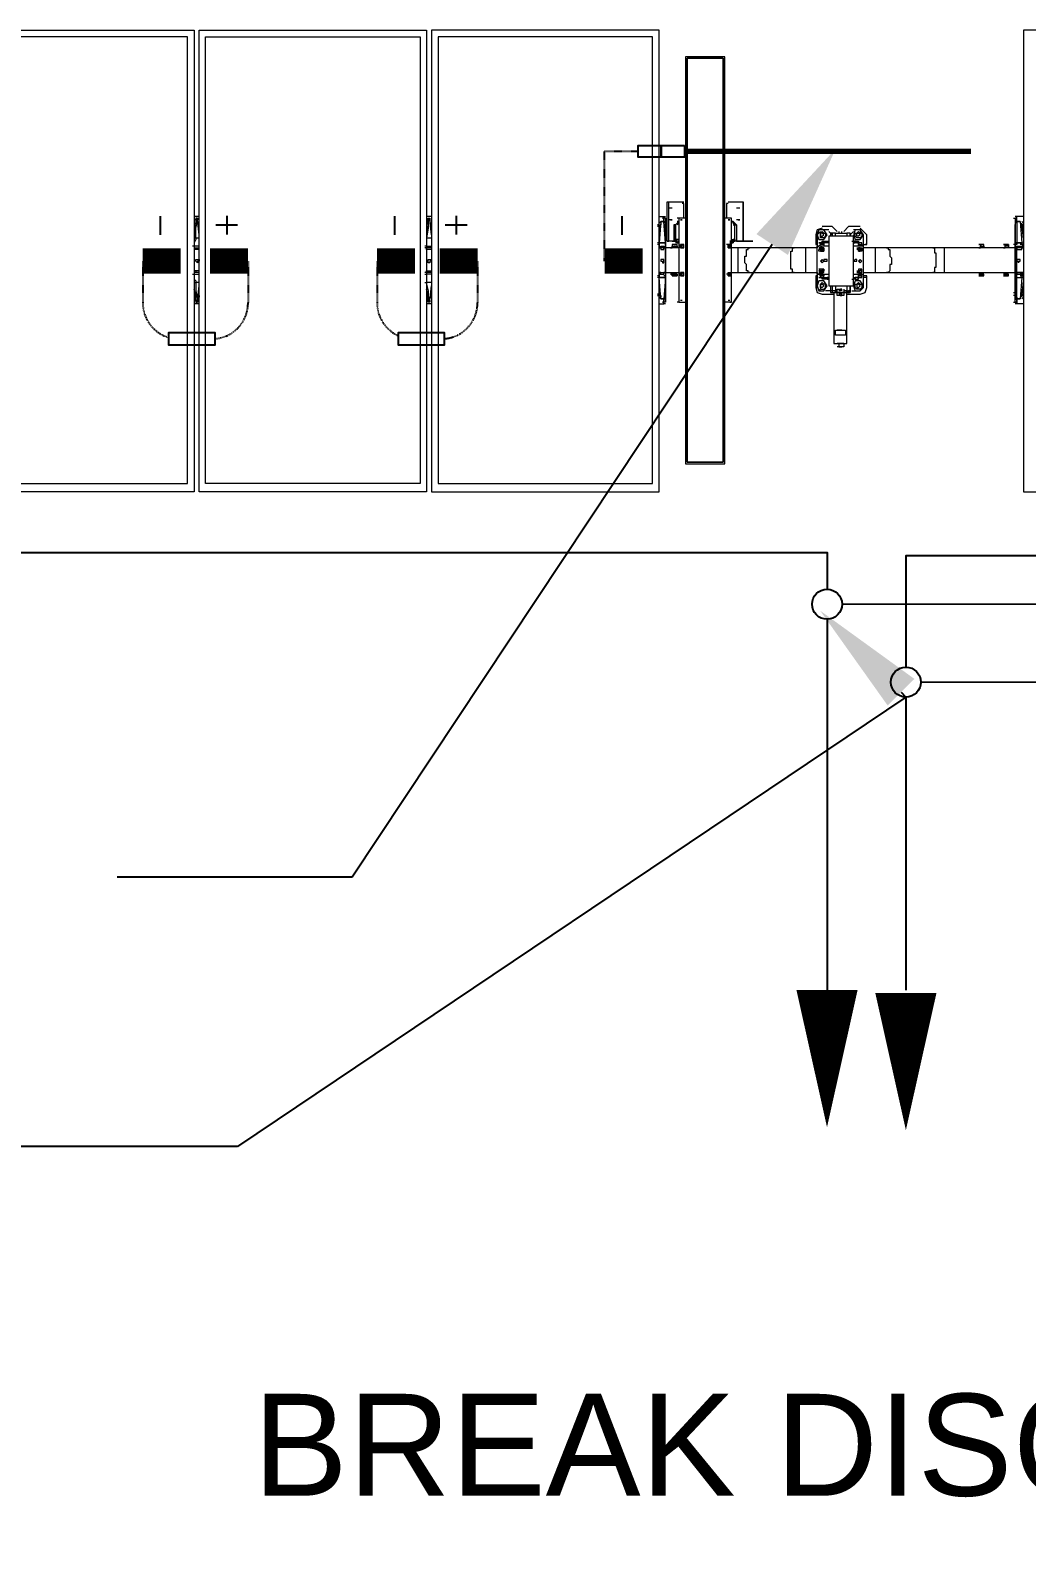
# Model space of a CAD drawing. Header units: feet. Extents: x -9903 to 12307, y -41 to 4121.
# Drawn here: x 8960.8 to 9156.3, y 2117 to 2414.5 of the extents above; entities that cross this region are included whole.
import ezdxf
from ezdxf import colors
from ezdxf.entities.mleader import LeaderData, LeaderLine
from ezdxf.lldxf.tags import DXFTag
from ezdxf.math import Vec2, Vec3

# ---------------------------------------------------------------- set-up
doc = ezdxf.new("R2010")
doc.units = ezdxf.units.FT
doc.header["$MEASUREMENT"] = 0
doc.linetypes.add('HIDDEN', pattern=[0.375, 0.25, -0.125])
for name, color, linetype in [('E-DC HARNESS-NEG', 170, 'DC HARNESS CABLE'), ('E-DC HARNESS-POS', 10, 'DC HARNESS CABLE'), ('E-HARN-COMP', 8, 'Continuous'), ('E-TRNK-CABL-NEG', 6, 'HIDDEN'), ('E-TRUNK-CABLE-POS', 6, 'HIDDEN'), ('G-ANNO-TEXT', 1, 'Continuous'), ('Polarity-Text', 7, 'Continuous'), ('PV-DC-CABL-UG+', 5, 'DC+'), ('PV-DC-CABL-UG-', 10, 'DC-')]:
    doc.layers.add(name, color=color, linetype=linetype)
doc.styles.add('NEI-A', font='arial.ttf')
doc.styles.get("Standard").update_dxf_attribs({"font": 'arial.ttf'})
tags = doc.linetypes.add('DC HARNESS CABLE', pattern='A,0.5,-0.2,["DH",Standard,S=0.1,R=0,X=-0.1,Y=-0.05],-0.2', length=0.9).pattern_tags.tags
tags[6] = DXFTag(74, 10)
tags = doc.linetypes.add('DC+', pattern='A,0.176989,-0.049113,["DC+",NEI-A,S=0.1,R=0,X=0,Y=-0.05],-0.049113,-0.250887,0.176989', length=0.703091).pattern_tags.tags
tags[6] = DXFTag(74, 10)
tags = doc.linetypes.add('DC-', pattern='A,0.176989,-0.049113,["DC-",NEI-A,S=0.1,R=0,X=0,Y=-0.05],-0.049113,-0.250887,0.176989', length=0.703091).pattern_tags.tags
tags[6] = DXFTag(74, 10)

# ---------------------------------------------------------------- blocks, each defined once
blk = doc.blocks.new('A$Cc93f9aa1')
at = {"lineweight": 5}
for points in [[(9.338, 0), (9.5679, 0), (9.5679, 0.4666), (9.338, 0.4666)], [(10.1663, 0), (10.1663, 0.4666), (9.9363, 0.4666), (9.9363, 0)], [(10.4012, 0), (10.1713, 0), (10.1713, 0.4666), (10.4012, 0.4666)], [(10.6362, 0), (10.4062, 0), (10.4062, 0.4666), (10.6362, 0.4666)], [(10.1596, 0.4583), (9.9429, 0.4583), (9.9429, 0.0067), (10.1596, 0.0067)], [(10.1779, 0.0067), (10.1779, 0.4583), (10.3946, 0.4583), (10.3946, 0.0067)], [(10.6296, 0.4583), (10.4129, 0.4583), (10.4129, 0.0067), (10.6296, 0.0067)], [(9.8696, 0.4383), (9.8696, 0.0267), (9.9096, 0.0267), (9.9096, 0.4383)], [(9.8713, 0.4366), (9.8713, 0.0283), (9.8713, 0.4366), (9.9079, 0.4366)], [(9.7579, 0.3033), (9.7563, 0.3033), (9.7546, 0.3033), (9.7563, 0.3033), (9.7546, 0.3033), (9.7563, 0.3033), (9.7479, 0.3033), (9.7479, 0.3083), (9.7563, 0.3083), (9.7579, 0.3083)], [(9.7529, 0.3167), (9.7513, 0.3167)], [(9.7563, 0.3167), (9.7546, 0.3167)], [(9.7563, 0.3167), (9.7546, 0.3167)], [(9.7563, 0.3033), (9.7546, 0.3033), (9.7563, 0.3033), (9.7546, 0.3033)], [(9.5746, 0.275), (9.5763, 0.275), (9.5763, 0.2683)], [(9.7379, 0.2633), (9.7329, 0.2633), (9.7296, 0.2583), (9.7329, 0.2533), (9.7379, 0.2533), (9.7396, 0.2583)], [(9.7329, 0.2567), (9.7313, 0.2567), (9.7313, 0.2583), (9.7313, 0.26), (9.7329, 0.2617), (9.7363, 0.2617), (9.7379, 0.26), (9.7379, 0.2583), (9.7379, 0.2567), (9.7363, 0.2567), (9.7363, 0.2583), (9.7363, 0.26), (9.7346, 0.26), (9.7329, 0.2583), (9.7346, 0.2567), (9.7363, 0.2567), (9.7346, 0.255)], [(9.7529, 0.2667), (9.7546, 0.2667), (9.7529, 0.2683), (9.7513, 0.2683), (9.7513, 0.2667), (9.7513, 0.265), (9.7529, 0.265)], [(9.7529, 0.2617), (9.7513, 0.2617)], [(9.7579, 0.265), (9.7563, 0.265)], [(9.7746, 0.2633), (9.7696, 0.2633), (9.7663, 0.2583), (9.7696, 0.2533), (9.7746, 0.2533), (9.7763, 0.2583)], [(9.7696, 0.2567), (9.7713, 0.255), (9.7729, 0.2567), (9.7713, 0.2567), (9.7696, 0.2583), (9.7713, 0.26), (9.7729, 0.26), (9.7729, 0.2583), (9.7729, 0.2567), (9.7729, 0.2583), (9.7729, 0.2617), (9.7713, 0.2617), (9.7696, 0.2617), (9.7679, 0.26), (9.7679, 0.2583), (9.7679, 0.2567)], [(9.9296, 0.2683), (9.9296, 0.265)], [(10.1679, 0.275), (10.1696, 0.275), (10.1696, 0.2733), (10.1679, 0.2733)], [(9.5763, 0.2483), (9.5746, 0.2483)], [(9.5846, 0.2467), (9.5829, 0.2467)], [(9.5879, 0.2467), (9.5863, 0.2467)], [(9.6079, 0.2467), (9.6113, 0.2467), (9.6113, 0.2483), (9.6129, 0.2483), (9.6113, 0.2483), (9.6096, 0.2483), (9.6113, 0.2483), (9.6079, 0.2483)], [(9.6096, 0.2467), (9.6079, 0.2467)], [(9.6129, 0.2467), (9.6113, 0.2467)], [(9.7646, 0.2083), (9.7646, 0.2583), (9.7396, 0.2583), (9.7396, 0.2083)], [(9.7646, 0.25), (9.7663, 0.25), (9.7663, 0.2517), (9.7646, 0.2517)], [(9.7729, 0.2433), (9.7713, 0.2433), (9.7696, 0.245), (9.7713, 0.245), (9.7713, 0.2467), (9.7729, 0.2467), (9.7729, 0.245)], [(9.8646, 0.2483), (9.8629, 0.2467), (9.8646, 0.245), (9.8663, 0.2467)], [(9.9129, 0.2483), (9.9113, 0.2467), (9.9129, 0.245), (9.9146, 0.2467)], [(9.9146, 0.2467), (9.9129, 0.2467)], [(9.9146, 0.2467), (9.9129, 0.2467)], [(9.9196, 0.2467), (9.9179, 0.2467)], [(9.9246, 0.2467), (9.9229, 0.2467)], [(9.5729, 0.2317), (9.5746, 0.2317), (9.5746, 0.2333), (9.5729, 0.2333), (9.5729, 0.235), (9.5729, 0.2333), (9.5713, 0.2333), (9.5713, 0.2317)], [(9.7329, 0.235), (9.7313, 0.2333), (9.7329, 0.2317), (9.7346, 0.2333)], [(9.7329, 0.235), (9.7313, 0.2333), (9.7329, 0.2317), (9.7346, 0.2333)], [(9.7329, 0.235), (9.7313, 0.2333), (9.7329, 0.2317), (9.7346, 0.2333)], [(9.7329, 0.235), (9.7313, 0.2333), (9.7329, 0.2317), (9.7346, 0.2333)], [(9.7379, 0.2333), (9.7363, 0.2333), (9.7363, 0.2317), (9.7379, 0.2317), (9.7396, 0.2333)], [(9.7696, 0.2333), (9.7663, 0.2333), (9.7663, 0.2317), (9.7696, 0.2317)], [(9.7713, 0.235), (9.7696, 0.2333), (9.7713, 0.2317), (9.7729, 0.2333)], [(9.7713, 0.235), (9.7696, 0.2333), (9.7713, 0.2317), (9.7729, 0.2333)], [(9.7713, 0.235), (9.7696, 0.2333), (9.7713, 0.2317), (9.7729, 0.2333)], [(9.7713, 0.235), (9.7696, 0.2333), (9.7713, 0.2317), (9.7729, 0.2333)], [(9.7729, 0.245), (9.7713, 0.245), (9.7713, 0.2433), (9.7729, 0.2433), (9.7746, 0.2433), (9.7729, 0.2433), (9.7729, 0.245), (9.7746, 0.245)], [(9.9329, 0.235), (9.9313, 0.235), (9.9313, 0.2317), (9.9346, 0.2317), (9.9346, 0.2333), (9.9329, 0.2333)], [(10.1679, 0.235), (10.1696, 0.235), (10.1696, 0.2317), (10.1663, 0.2317), (10.1663, 0.2333), (10.1679, 0.2333)], [(10.4029, 0.235), (10.4046, 0.2333), (10.4046, 0.2317), (10.4012, 0.2317), (10.4012, 0.2333), (10.4029, 0.2333)], [(9.5763, 0.22), (9.5746, 0.22), (9.5746, 0.2217), (9.5696, 0.2217), (9.5696, 0.22), (9.5746, 0.22)], [(9.7346, 0.2217), (9.7346, 0.2233), (9.7329, 0.2233), (9.7313, 0.2217)], [(9.7646, 0.215), (9.7663, 0.215), (9.7663, 0.2133), (9.7646, 0.2133)], [(9.7729, 0.2217), (9.7729, 0.2233), (9.7713, 0.2233), (9.7713, 0.2217), (9.7696, 0.2217)], [(9.8629, 0.2133), (9.8613, 0.2133), (9.8613, 0.215), (9.8629, 0.215)], [(9.8629, 0.215), (9.8613, 0.215), (9.8629, 0.215), (9.8646, 0.215)], [(9.8646, 0.22), (9.8629, 0.2183), (9.8646, 0.2167), (9.8663, 0.2183)], [(9.8663, 0.2183), (9.8646, 0.2183)], [(9.9129, 0.22), (9.9113, 0.2183), (9.9129, 0.2167), (9.9146, 0.2183)], [(9.9146, 0.22), (9.9129, 0.22), (9.9146, 0.22), (9.9146, 0.2183), (9.9146, 0.2167), (9.9129, 0.2167), (9.9146, 0.2167), (9.9146, 0.2183), (9.9129, 0.2183), (9.9146, 0.2183), (9.9129, 0.2183), (9.9146, 0.2183), (9.9129, 0.2183), (9.9146, 0.2183), (9.9129, 0.2183), (9.9146, 0.2183)], [(9.9313, 0.22), (9.9296, 0.22), (9.9313, 0.22), (9.9346, 0.22), (9.9346, 0.2217), (9.9313, 0.2217)], [(9.5763, 0.1967), (9.5763, 0.2)], [(9.7379, 0.2117), (9.7329, 0.2117), (9.7296, 0.2067), (9.7329, 0.2017), (9.7379, 0.2017), (9.7396, 0.2067)], [(9.7363, 0.2067), (9.7363, 0.205), (9.7346, 0.2033), (9.7329, 0.205), (9.7313, 0.205), (9.7313, 0.2067), (9.7313, 0.2083), (9.7329, 0.21), (9.7346, 0.21), (9.7363, 0.21), (9.7379, 0.2083), (9.7379, 0.2067), (9.7379, 0.205), (9.7363, 0.205), (9.7346, 0.205), (9.7329, 0.2067), (9.7346, 0.2083), (9.7363, 0.2083)], [(9.7746, 0.2117), (9.7696, 0.2117), (9.7663, 0.2067), (9.7696, 0.2017), (9.7746, 0.2017), (9.7763, 0.2067)], [(9.7729, 0.205), (9.7713, 0.2033), (9.7696, 0.205), (9.7679, 0.205), (9.7679, 0.2067), (9.7679, 0.2083), (9.7696, 0.21), (9.7729, 0.21), (9.7729, 0.2067), (9.7729, 0.2083), (9.7713, 0.2083), (9.7696, 0.2067), (9.7713, 0.205)], [(9.7729, 0.2067), (9.7729, 0.205)], [(9.8596, 0.2133), (9.8596, 0.1967), (9.8579, 0.1967), (9.8579, 0.2133)], [(9.8613, 0.2133), (9.8596, 0.2133)], [(9.8613, 0.2133), (9.8596, 0.2133), (9.8613, 0.2133), (9.8596, 0.2133), (9.8613, 0.2133), (9.8629, 0.2133), (9.8646, 0.2133), (9.8629, 0.2133), (9.8613, 0.2133), (9.8629, 0.2133), (9.8613, 0.2133), (9.8629, 0.2133), (9.8646, 0.2133), (9.8629, 0.2133)], [(9.9196, 0.2133), (9.9179, 0.2133)], [(9.9196, 0.2133), (9.9179, 0.2133)], [(9.9279, 0.2133), (9.9263, 0.2133)], [(9.9296, 0.2), (9.9296, 0.1967), (9.9296, 0.19)], [(9.5746, 0.19), (9.5763, 0.19), (9.5763, 0.1967)], [(9.8663, 0.1917), (9.8646, 0.1917)], [(9.9146, 0.1917), (9.9129, 0.1917)], [(9.9329, 0.19), (9.9313, 0.19)], [(9.9079, 0.0283), (9.8713, 0.0283)]]:
    blk.add_lwpolyline(points, close=True, dxfattribs=at)
for points in [[(9.9079, 0.4366), (9.9079, 0.0283), (9.9079, 0.4366)], [(9.7579, 0.2583), (9.7579, 0.2633), (9.7613, 0.2633), (9.7613, 0.265), (9.7596, 0.265), (9.7596, 0.3167), (9.7463, 0.3167), (9.7463, 0.265), (9.7479, 0.265)], [(9.7579, 0.3167), (9.7563, 0.3167), (9.7546, 0.3167), (9.7513, 0.3167), (9.7529, 0.3167), (9.7513, 0.3167), (9.7529, 0.3167), (9.7513, 0.3167), (9.7496, 0.3167), (9.7496, 0.32), (9.7546, 0.32), (9.7513, 0.32), (9.7529, 0.32)], [(9.7496, 0.3167), (9.7563, 0.3167)], [(9.7513, 0.3167), (9.7529, 0.3167)], [(9.7513, 0.3167), (9.7529, 0.3167)], [(9.7513, 0.3167), (9.7529, 0.3167), (9.7513, 0.3167)], [(9.7513, 0.3167), (9.7529, 0.3167)], [(9.7546, 0.3167), (9.7513, 0.3167)], [(9.7529, 0.3167), (9.7546, 0.3167), (9.7546, 0.32), (9.7563, 0.32)], [(9.7546, 0.3167), (9.7529, 0.3167)], [(9.7546, 0.3167), (9.7529, 0.3167)], [(9.7529, 0.3167), (9.7546, 0.3167)], [(9.7546, 0.3167), (9.7563, 0.3167)], [(9.7513, 0.3033), (9.7529, 0.3033), (9.7513, 0.3033)], [(9.7529, 0.3033), (9.7546, 0.3033), (9.7529, 0.3033)], [(9.7546, 0.3033), (9.7563, 0.3033), (9.7546, 0.3033)], [(9.5679, 0.2767), (9.5746, 0.2767)], [(9.5746, 0.27), (9.5746, 0.2717), (9.5746, 0.2767), (9.5763, 0.2767)], [(9.9296, 0.2767), (9.9313, 0.2767), (9.9313, 0.2717), (9.9296, 0.2717)], [(9.9363, 0.2767), (9.9313, 0.2767)], [(10.1663, 0.2767), (10.1713, 0.2767)], [(10.4012, 0.2767), (10.4062, 0.2767)], [(9.5763, 0.25), (9.5746, 0.25), (9.5696, 0.25), (9.5713, 0.2717), (9.5746, 0.2717), (9.5713, 0.2717), (9.5729, 0.2717)], [(9.5763, 0.2717), (9.5746, 0.2717), (9.5746, 0.25), (9.5763, 0.25), (9.5746, 0.25), (9.5746, 0.2483), (9.5746, 0.245), (9.5763, 0.245), (9.5746, 0.245), (9.5746, 0.22), (9.5746, 0.2183), (9.5696, 0.2183), (9.5696, 0.22), (9.5713, 0.22)], [(9.5696, 0.27), (9.5696, 0.2683), (9.5696, 0.2667)], [(9.5696, 0.2683), (9.5713, 0.2683)], [(9.7329, 0.2633), (9.7296, 0.26), (9.7296, 0.245), (9.7179, 0.245), (9.7063, 0.245), (9.6596, 0.245), (9.6479, 0.245), (9.6113, 0.245), (9.6079, 0.245), (9.5863, 0.245), (9.5829, 0.245), (9.5763, 0.245), (9.5746, 0.245), (9.5696, 0.245), (9.5746, 0.245), (9.5763, 0.245), (9.5746, 0.245), (9.5746, 0.2467), (9.5696, 0.2467), (9.5696, 0.245), (9.5713, 0.245)], [(9.5779, 0.275), (9.5763, 0.275), (9.5746, 0.275), (9.5763, 0.275), (9.5746, 0.275)], [(9.5779, 0.265), (9.5763, 0.265), (9.5763, 0.2683), (9.5779, 0.2683)], [(9.5763, 0.2683), (9.5763, 0.265)], [(9.5763, 0.2483), (9.5763, 0.265), (9.5763, 0.2483)], [(9.7446, 0.2667), (9.7463, 0.2667), (9.7329, 0.2667), (9.7279, 0.265), (9.7263, 0.26), (9.7263, 0.25), (9.7263, 0.2483), (9.7296, 0.2483)], [(9.7413, 0.2633), (9.7396, 0.2633), (9.7363, 0.2633)], [(9.7463, 0.2583), (9.7463, 0.2633), (9.7429, 0.2633), (9.7429, 0.265), (9.7429, 0.2633), (9.7429, 0.2583)], [(9.7446, 0.265), (9.7429, 0.265), (9.7463, 0.265), (9.7463, 0.2633), (9.7496, 0.2633)], [(9.7429, 0.2633), (9.7446, 0.2633)], [(9.7463, 0.265), (9.7496, 0.265), (9.7463, 0.265)], [(9.7496, 0.2617), (9.7496, 0.265), (9.7496, 0.2683), (9.7563, 0.2683), (9.7563, 0.265), (9.7496, 0.265), (9.7563, 0.265), (9.7563, 0.2617), (9.7546, 0.2617), (9.7529, 0.2617), (9.7529, 0.2633), (9.7546, 0.2633)], [(9.7496, 0.265), (9.7513, 0.265)], [(9.7513, 0.2633), (9.7513, 0.2617)], [(9.7529, 0.2667), (9.7546, 0.2667)], [(9.7596, 0.265), (9.7563, 0.265), (9.7596, 0.265)], [(9.7563, 0.2633), (9.7579, 0.2633), (9.7579, 0.265)], [(9.7763, 0.2483), (9.7779, 0.2483), (9.7779, 0.25), (9.7779, 0.26), (9.7763, 0.265), (9.7713, 0.2667), (9.7613, 0.2667), (9.7596, 0.2667)], [(9.7629, 0.2583), (9.7629, 0.2633), (9.7629, 0.265), (9.7613, 0.265)], [(9.7613, 0.2633), (9.7629, 0.2633), (9.7646, 0.2633), (9.7679, 0.2633)], [(9.8663, 0.2483), (9.8663, 0.2467), (9.8646, 0.2467), (9.8663, 0.2467), (9.8646, 0.2467), (9.8663, 0.2467), (9.8663, 0.245), (9.8646, 0.245), (9.8629, 0.245), (9.8563, 0.245), (9.8446, 0.245), (9.7996, 0.245), (9.7763, 0.245), (9.7763, 0.26), (9.7729, 0.2633)], [(9.8646, 0.275), (9.8629, 0.275), (9.8629, 0.19), (9.8646, 0.19)], [(9.8629, 0.275), (9.8696, 0.275)], [(9.8646, 0.2733), (9.8663, 0.2733)], [(9.9096, 0.19), (9.9163, 0.19), (9.9163, 0.275), (9.9096, 0.275)], [(9.9129, 0.2733), (9.9146, 0.2733)], [(9.9163, 0.275), (9.9179, 0.275)], [(9.9296, 0.2683), (9.9296, 0.275), (9.9296, 0.2683)], [(9.9296, 0.275), (9.9313, 0.275), (9.9329, 0.275), (9.9313, 0.275)], [(9.9346, 0.2717), (9.9363, 0.25), (9.9296, 0.25), (9.9313, 0.2717), (9.9296, 0.2717), (9.9296, 0.27)], [(9.9296, 0.2483), (9.9296, 0.265), (9.9296, 0.2483)], [(9.9346, 0.2717), (9.9313, 0.2717), (9.9346, 0.2717)], [(9.9346, 0.2683), (9.9346, 0.27)], [(9.9363, 0.2667), (9.9363, 0.2683), (9.9379, 0.2683)], [(10.1679, 0.2733), (10.1679, 0.27)], [(10.1729, 0.255), (10.1713, 0.255), (10.1713, 0.2567), (10.1696, 0.2633), (10.1696, 0.2733), (10.1696, 0.27), (10.1713, 0.2683)], [(10.4029, 0.275), (10.4046, 0.275)], [(10.4029, 0.27), (10.4029, 0.2733), (10.4029, 0.275), (10.4029, 0.2733), (10.4046, 0.2733), (10.4046, 0.2717), (10.4046, 0.27), (10.4046, 0.2683)], [(10.4062, 0.255), (10.4046, 0.255), (10.4046, 0.2633), (10.4029, 0.2733)], [(9.5746, 0.25), (9.5696, 0.25), (9.5713, 0.25)], [(9.5696, 0.2467), (9.5713, 0.2467)], [(9.5763, 0.2483), (9.5763, 0.2467), (9.5763, 0.2483)], [(9.5763, 0.2183), (9.5763, 0.2467), (9.5763, 0.2183)], [(9.5829, 0.2483), (9.5829, 0.2467), (9.5863, 0.2467), (9.5863, 0.2483), (9.5879, 0.2483), (9.5863, 0.2483), (9.5846, 0.2483), (9.5863, 0.2483), (9.5829, 0.2483), (9.5846, 0.2483)], [(9.5863, 0.2483), (9.5879, 0.2483)], [(9.6079, 0.2483), (9.6096, 0.2483)], [(9.6113, 0.2483), (9.6129, 0.2483)], [(9.7396, 0.2467), (9.7346, 0.2467), (9.7313, 0.2467), (9.7296, 0.2467), (9.7296, 0.2183), (9.7313, 0.2183), (9.7346, 0.2183), (9.7396, 0.2183)], [(9.7313, 0.25), (9.7346, 0.25), (9.7329, 0.25), (9.7346, 0.25), (9.7363, 0.25), (9.7346, 0.25), (9.7346, 0.2483), (9.7346, 0.2467), (9.7363, 0.2467)], [(9.7329, 0.25), (9.7313, 0.25), (9.7313, 0.2483), (9.7313, 0.2467), (9.7329, 0.2467)], [(9.7313, 0.2483), (9.7346, 0.2483)], [(9.7329, 0.2417), (9.7346, 0.2417), (9.7346, 0.2433), (9.7329, 0.2433), (9.7346, 0.2433), (9.7346, 0.245), (9.7329, 0.2467), (9.7329, 0.245), (9.7313, 0.245), (9.7313, 0.2433), (9.7346, 0.2433), (9.7346, 0.245), (9.7329, 0.245), (9.7346, 0.245)], [(9.7346, 0.2467), (9.7313, 0.2467)], [(9.7379, 0.2517), (9.7346, 0.2517), (9.7346, 0.25), (9.7379, 0.25)], [(9.7413, 0.2517), (9.7396, 0.2517), (9.7396, 0.25), (9.7379, 0.25), (9.7379, 0.2517), (9.7396, 0.2517)], [(9.7646, 0.2517), (9.7663, 0.2517), (9.7713, 0.2517), (9.7713, 0.25), (9.7663, 0.25)], [(9.7729, 0.2467), (9.7713, 0.2467), (9.7696, 0.2467), (9.7696, 0.2483), (9.7729, 0.2483), (9.7746, 0.2467), (9.7763, 0.2467), (9.7746, 0.2467), (9.7696, 0.2467), (9.7646, 0.2467)], [(9.7729, 0.2483), (9.7729, 0.25), (9.7746, 0.25), (9.7729, 0.25), (9.7713, 0.25), (9.7696, 0.25), (9.7696, 0.2483)], [(9.7696, 0.25), (9.7729, 0.25), (9.7713, 0.25)], [(9.7763, 0.2467), (9.7763, 0.2183)], [(9.8663, 0.2467), (9.8663, 0.245), (9.8646, 0.245), (9.8646, 0.2467), (9.8663, 0.2467), (9.8646, 0.2467), (9.8629, 0.2467), (9.8646, 0.2483), (9.8629, 0.2483), (9.8629, 0.2467), (9.8629, 0.245)], [(9.8629, 0.2483), (9.8629, 0.2483)], [(9.8629, 0.2467), (9.8629, 0.2467)], [(9.8646, 0.2483), (9.8663, 0.2483), (9.8646, 0.2483), (9.8663, 0.2483), (9.8663, 0.2467), (9.8646, 0.2467), (9.8663, 0.2467), (9.8679, 0.2467)], [(9.8646, 0.2483), (9.8646, 0.2483)], [(9.8663, 0.2483), (9.8663, 0.2483)], [(9.8663, 0.2467), (9.8663, 0.2467)], [(9.9129, 0.2483), (9.9113, 0.2467)], [(9.9113, 0.2483), (9.9113, 0.2467)], [(9.9113, 0.2483), (9.9113, 0.2483)], [(9.9129, 0.2483), (9.9113, 0.2483)], [(9.9129, 0.245), (9.9113, 0.2467)], [(9.9113, 0.2467), (9.9113, 0.245)], [(9.9113, 0.2467), (9.9113, 0.2467)], [(9.9129, 0.2483), (9.9146, 0.2483)], [(9.9129, 0.2483), (9.9146, 0.2483)], [(9.9129, 0.2483), (9.9146, 0.2483), (9.9146, 0.2467)], [(9.9129, 0.2483), (9.9129, 0.2483)], [(9.9146, 0.2483), (9.9129, 0.2483)], [(9.9129, 0.2467), (9.9146, 0.2467)], [(9.9129, 0.2467), (9.9146, 0.2467)], [(9.9146, 0.2467), (9.9146, 0.245), (9.9129, 0.245)], [(9.9129, 0.2467), (9.9146, 0.2467)], [(9.9129, 0.2467), (9.9146, 0.2467)], [(9.9146, 0.2483), (9.9146, 0.2483)], [(9.9146, 0.2467), (9.9146, 0.2483)], [(9.9146, 0.2467), (9.9163, 0.2467)], [(9.9146, 0.2467), (9.9146, 0.2467)], [(9.9146, 0.245), (9.9146, 0.2467)], [(9.9229, 0.2483), (9.9213, 0.2483), (9.9229, 0.2483), (9.9229, 0.2467), (9.9179, 0.2467), (9.9179, 0.2483), (9.9196, 0.2483), (9.9213, 0.2483)], [(9.9179, 0.2483), (9.9213, 0.2483), (9.9196, 0.2483)], [(9.9296, 0.2483), (9.9296, 0.25), (9.9313, 0.25)], [(9.9296, 0.25), (9.9363, 0.25), (9.9379, 0.25)], [(9.9346, 0.2467), (9.9346, 0.245), (9.9313, 0.245), (9.9296, 0.245), (9.9296, 0.2483), (9.9313, 0.2483)], [(9.9296, 0.2483), (9.9296, 0.2467), (9.9296, 0.2483)], [(9.9296, 0.2467), (9.9296, 0.2183), (9.9296, 0.2467)], [(9.9363, 0.2467), (9.9346, 0.2467), (9.9313, 0.2467), (9.9313, 0.245)], [(10.1663, 0.2467), (10.1713, 0.2467)], [(10.1729, 0.2467), (10.1713, 0.2467), (10.1713, 0.255)], [(10.4062, 0.2467), (10.4046, 0.2467), (10.4012, 0.2467)], [(10.4079, 0.2467), (10.4062, 0.2467), (10.4062, 0.2517), (10.4046, 0.2533), (10.4046, 0.255)], [(9.7313, 0.245), (9.7313, 0.2433), (9.7329, 0.2433), (9.7346, 0.245), (9.7329, 0.245)], [(9.7313, 0.2433), (9.7313, 0.2417), (9.7346, 0.2417), (9.7346, 0.2433)], [(9.7329, 0.245), (9.7346, 0.245), (9.7329, 0.245)], [(9.7329, 0.2333), (9.7346, 0.2333)], [(9.7363, 0.2433), (9.7346, 0.2433), (9.7346, 0.245), (9.7363, 0.245)], [(9.7729, 0.2433), (9.7713, 0.2433), (9.7696, 0.245), (9.7696, 0.2433), (9.7713, 0.2433)], [(9.7696, 0.2417), (9.7713, 0.2417), (9.7696, 0.2417), (9.7696, 0.2433), (9.7713, 0.2433), (9.7713, 0.2417), (9.7729, 0.2417), (9.7746, 0.2417)], [(9.7713, 0.245), (9.7729, 0.245), (9.7713, 0.245)], [(9.7713, 0.2333), (9.7729, 0.2333)], [(9.7729, 0.245), (9.7746, 0.245)], [(9.7746, 0.2433), (9.7729, 0.2417)], [(9.8629, 0.245), (9.8629, 0.245)], [(9.8646, 0.245), (9.8646, 0.245)], [(9.8663, 0.245), (9.8663, 0.245)], [(9.9113, 0.245), (9.9129, 0.245)], [(9.9113, 0.245), (9.9113, 0.245)], [(9.9129, 0.245), (9.9146, 0.245)], [(9.9129, 0.245), (9.9129, 0.245)], [(9.9146, 0.245), (9.9146, 0.245)], [(9.9363, 0.245), (9.9346, 0.245), (9.9296, 0.245), (9.9229, 0.245), (9.9179, 0.245), (9.9163, 0.245)], [(9.9163, 0.22), (9.9179, 0.22), (9.9229, 0.22), (9.9296, 0.22), (9.9296, 0.245), (9.9313, 0.245), (9.9296, 0.245)], [(10.1663, 0.245), (10.1713, 0.245), (10.1729, 0.245)], [(10.1713, 0.245), (10.1713, 0.2433), (10.1663, 0.2433)], [(10.4012, 0.245), (10.4046, 0.245), (10.4062, 0.245)], [(10.4012, 0.2433), (10.4046, 0.2433), (10.4062, 0.2433)], [(10.4046, 0.2433), (10.4046, 0.245)], [(9.5713, 0.1933), (9.5696, 0.215), (9.5746, 0.215), (9.5763, 0.215)], [(9.5746, 0.215), (9.5696, 0.215), (9.5713, 0.215)], [(9.5746, 0.1933), (9.5713, 0.1933), (9.5746, 0.1933), (9.5746, 0.215), (9.5763, 0.215), (9.5746, 0.215), (9.5746, 0.2167), (9.5763, 0.2167), (9.5779, 0.2167)], [(9.5763, 0.2183), (9.5746, 0.2183), (9.5746, 0.22), (9.5763, 0.22), (9.5829, 0.22), (9.5863, 0.22), (9.6079, 0.22), (9.6113, 0.22), (9.6479, 0.22), (9.6596, 0.22), (9.7063, 0.22), (9.7296, 0.22), (9.7296, 0.2067), (9.7329, 0.2033)], [(9.5746, 0.2183), (9.5746, 0.2183)], [(9.5763, 0.2183), (9.5763, 0.2167), (9.5763, 0.2183)], [(9.5763, 0.2167), (9.5763, 0.2), (9.5763, 0.2167)], [(9.5879, 0.22), (9.5863, 0.22), (9.5863, 0.2183), (9.5863, 0.2167), (9.5879, 0.2167), (9.5863, 0.2167), (9.5846, 0.2167), (9.5829, 0.2167), (9.5829, 0.2183), (9.5829, 0.22), (9.5846, 0.22)], [(9.5829, 0.2183), (9.5863, 0.2183)], [(9.5829, 0.2167), (9.5863, 0.2167), (9.5846, 0.2167)], [(9.6129, 0.22), (9.6113, 0.22), (9.6113, 0.2183), (9.6079, 0.2183), (9.6079, 0.22), (9.6096, 0.22)], [(9.6079, 0.2183), (9.6079, 0.2167), (9.6096, 0.2167), (9.6113, 0.2167), (9.6129, 0.2167), (9.6113, 0.2167), (9.6113, 0.2183)], [(9.6079, 0.2167), (9.6113, 0.2167), (9.6096, 0.2167)], [(9.7296, 0.2167), (9.7263, 0.2167), (9.7263, 0.2067), (9.7329, 0.2)], [(9.7263, 0.2167), (9.7279, 0.2167)], [(9.7313, 0.2233), (9.7346, 0.2233)], [(9.7329, 0.2217), (9.7313, 0.2217), (9.7313, 0.22)], [(9.7346, 0.2183), (9.7346, 0.2167), (9.7313, 0.2167), (9.7313, 0.2183), (9.7329, 0.2183), (9.7346, 0.2183), (9.7363, 0.2183)], [(9.7313, 0.2183), (9.7329, 0.2183)], [(9.7313, 0.2167), (9.7313, 0.215), (9.7329, 0.215), (9.7346, 0.215), (9.7363, 0.215), (9.7346, 0.215), (9.7346, 0.2167)], [(9.7313, 0.215), (9.7346, 0.215), (9.7329, 0.215)], [(9.7363, 0.22), (9.7346, 0.22), (9.7346, 0.2217), (9.7329, 0.2217), (9.7329, 0.22), (9.7346, 0.22), (9.7346, 0.2217), (9.7363, 0.2217)], [(9.7329, 0.22), (9.7346, 0.22), (9.7329, 0.22)], [(9.7329, 0.22), (9.7346, 0.22), (9.7329, 0.22)], [(9.7379, 0.2133), (9.7346, 0.2133), (9.7346, 0.215), (9.7379, 0.215)], [(9.7413, 0.2133), (9.7396, 0.2133), (9.7396, 0.215), (9.7379, 0.215), (9.7379, 0.2133), (9.7396, 0.2133)], [(9.7646, 0.2183), (9.7696, 0.2183), (9.7746, 0.2183), (9.7763, 0.2183), (9.7746, 0.2183), (9.7729, 0.2167), (9.7729, 0.215), (9.7746, 0.215), (9.7729, 0.215), (9.7713, 0.215), (9.7696, 0.215), (9.7696, 0.2167), (9.7696, 0.2183), (9.7713, 0.2183), (9.7729, 0.2183), (9.7713, 0.2183)], [(9.7663, 0.215), (9.7713, 0.215), (9.7713, 0.2133), (9.7663, 0.2133), (9.7646, 0.2133)], [(9.7729, 0.2233), (9.7696, 0.2233)], [(9.7713, 0.2217), (9.7696, 0.2217), (9.7696, 0.22), (9.7729, 0.22), (9.7746, 0.22), (9.7729, 0.22), (9.7729, 0.2217), (9.7713, 0.2217), (9.7713, 0.22), (9.7729, 0.22), (9.7729, 0.2217), (9.7746, 0.2217)], [(9.7696, 0.2167), (9.7729, 0.2167)], [(9.7696, 0.215), (9.7729, 0.215), (9.7713, 0.215)], [(9.7713, 0.22), (9.7729, 0.22), (9.7713, 0.22)], [(9.7713, 0.2), (9.7763, 0.2017), (9.7779, 0.2067), (9.7779, 0.2167), (9.7763, 0.2167)], [(9.7729, 0.2033), (9.7763, 0.2067), (9.7763, 0.22), (9.7879, 0.22), (9.7996, 0.22), (9.8446, 0.22), (9.8563, 0.22), (9.8629, 0.22), (9.8629, 0.2183), (9.8629, 0.2167), (9.8646, 0.2167), (9.8663, 0.2167), (9.8679, 0.2167)], [(9.8613, 0.215), (9.8629, 0.215), (9.8613, 0.215), (9.8613, 0.2133), (9.8629, 0.2133), (9.8613, 0.2133), (9.8596, 0.2133), (9.8613, 0.2133), (9.8596, 0.2133)], [(9.8629, 0.22), (9.8629, 0.22)], [(9.8646, 0.22), (9.8629, 0.22)], [(9.8663, 0.2167), (9.8663, 0.2183), (9.8646, 0.2183), (9.8663, 0.2183), (9.8646, 0.2183), (9.8663, 0.2183), (9.8646, 0.2183), (9.8663, 0.2183), (9.8663, 0.2167), (9.8646, 0.2167), (9.8646, 0.2183), (9.8629, 0.2183), (9.8646, 0.22), (9.8663, 0.22), (9.8646, 0.22), (9.8663, 0.22), (9.8663, 0.2183), (9.8663, 0.22)], [(9.8629, 0.2183), (9.8629, 0.2183)], [(9.8629, 0.2167), (9.8629, 0.2167)], [(9.8646, 0.22), (9.8646, 0.22)], [(9.8646, 0.2167), (9.8646, 0.2167)], [(9.8663, 0.22), (9.8663, 0.22)], [(9.8663, 0.2183), (9.8663, 0.2183)], [(9.8663, 0.2167), (9.8663, 0.2167)], [(9.9146, 0.2167), (9.9129, 0.2167), (9.9113, 0.2183), (9.9129, 0.22), (9.9113, 0.22), (9.9113, 0.2183), (9.9113, 0.2167), (9.9129, 0.2167)], [(9.9113, 0.22), (9.9113, 0.22)], [(9.9113, 0.2183), (9.9113, 0.2183)], [(9.9113, 0.2167), (9.9113, 0.2167)], [(9.9129, 0.22), (9.9129, 0.22)], [(9.9129, 0.2167), (9.9129, 0.2167)], [(9.9146, 0.22), (9.9146, 0.22)], [(9.9146, 0.2183), (9.9146, 0.2183)], [(9.9146, 0.2167), (9.9146, 0.2167)], [(9.9163, 0.215), (9.9163, 0.2133), (9.9179, 0.2133)], [(9.9179, 0.215), (9.9163, 0.215), (9.9179, 0.215)], [(9.9163, 0.215), (9.9179, 0.215)], [(9.9246, 0.22), (9.9229, 0.22), (9.9229, 0.2183), (9.9179, 0.2183), (9.9179, 0.22), (9.9196, 0.22)], [(9.9179, 0.2183), (9.9179, 0.2167), (9.9196, 0.2167), (9.9213, 0.2167), (9.9229, 0.2167)], [(9.9179, 0.2167), (9.9213, 0.2167), (9.9196, 0.2167)], [(9.9179, 0.215), (9.9179, 0.2133)], [(9.9179, 0.215), (9.9196, 0.215)], [(9.9213, 0.2167), (9.9229, 0.2167), (9.9229, 0.2183)], [(9.9296, 0.22), (9.9313, 0.22), (9.9296, 0.22), (9.9296, 0.2183)], [(9.9296, 0.2167), (9.9296, 0.2183), (9.9296, 0.2167)], [(9.9296, 0.2167), (9.9296, 0.2), (9.9296, 0.2167)], [(9.9296, 0.2167), (9.9296, 0.215), (9.9313, 0.215)], [(9.9346, 0.1933), (9.9363, 0.215), (9.9296, 0.215), (9.9313, 0.1933), (9.9296, 0.1933)], [(9.9296, 0.215), (9.9363, 0.215), (9.9379, 0.215)], [(9.9363, 0.22), (9.9346, 0.22), (9.9346, 0.2183), (9.9313, 0.2183), (9.9313, 0.22), (9.9329, 0.22)], [(9.9313, 0.2183), (9.9313, 0.2183)], [(10.1663, 0.2217), (10.1713, 0.2217), (10.1713, 0.22)], [(10.1663, 0.22), (10.1713, 0.22), (10.1729, 0.22)], [(10.1713, 0.2183), (10.1663, 0.2183)], [(10.1679, 0.1917), (10.1696, 0.1917), (10.1696, 0.2), (10.1713, 0.21), (10.1713, 0.2183), (10.1729, 0.2183)], [(10.4012, 0.2217), (10.4046, 0.2217), (10.4062, 0.2217)], [(10.4062, 0.22), (10.4046, 0.22), (10.4012, 0.22)], [(10.4012, 0.2183), (10.4046, 0.2183), (10.4062, 0.2183)], [(10.4046, 0.22), (10.4046, 0.2217)], [(10.4046, 0.21), (10.4046, 0.2117), (10.4062, 0.215), (10.4062, 0.2183), (10.4079, 0.2183)], [(9.7329, 0.1983), (9.7446, 0.1983), (9.7496, 0.2033)], [(9.7329, 0.2017), (9.7346, 0.2017)], [(9.7363, 0.2017), (9.7396, 0.2017)], [(9.7396, 0.2033), (9.7429, 0.2067)], [(9.7429, 0.2083), (9.7429, 0.205), (9.7463, 0.205)], [(9.7429, 0.205), (9.7446, 0.205)], [(9.7579, 0.2083), (9.7579, 0.205), (9.7463, 0.205), (9.7463, 0.2083)], [(9.7513, 0.205), (9.7513, 0.2033)], [(9.7546, 0.2033), (9.7546, 0.205)], [(9.7563, 0.2033), (9.7613, 0.1983), (9.7713, 0.1983)], [(9.7579, 0.205), (9.7613, 0.205), (9.7629, 0.205), (9.7629, 0.2083)], [(9.7613, 0.2067), (9.7646, 0.2033)], [(9.7646, 0.2017), (9.7696, 0.2017)], [(9.7713, 0.2017), (9.7729, 0.2017)], [(9.8413, 0.2133), (9.8429, 0.2133), (9.8413, 0.2133)], [(9.8429, 0.2133), (9.8446, 0.2133)], [(9.8496, 0.2133), (9.8429, 0.2133), (9.8496, 0.2133)], [(9.8496, 0.2133), (9.8513, 0.2133), (9.8496, 0.2133)], [(9.8663, 0.1733), (9.8513, 0.1733), (9.8513, 0.2133), (9.8579, 0.2133), (9.8596, 0.2133), (9.8629, 0.2133), (9.8646, 0.2133)], [(9.8513, 0.2133), (9.8513, 0.1733)], [(9.8513, 0.2133), (9.8529, 0.2133)], [(9.8579, 0.2133), (9.8513, 0.2133)], [(9.8513, 0.2133), (9.8529, 0.2133)], [(9.8579, 0.2133), (9.8596, 0.2133)], [(9.8596, 0.2133), (9.8596, 0.2133)], [(9.8596, 0.2133), (9.8596, 0.2133)], [(9.8596, 0.2133), (9.8613, 0.2133), (9.8596, 0.2133)], [(9.8596, 0.2133), (9.8613, 0.2133)], [(9.8596, 0.2133), (9.8613, 0.2133)], [(9.8596, 0.2117), (9.8596, 0.2133)], [(9.8596, 0.2117), (9.8613, 0.2117)], [(9.8596, 0.2117), (9.8596, 0.1967), (9.8613, 0.195), (9.8613, 0.1933)], [(9.8613, 0.2133), (9.8613, 0.2133)], [(9.8613, 0.2133), (9.8613, 0.2133)], [(9.9229, 0.2133), (9.9213, 0.2133), (9.9196, 0.2133), (9.9196, 0.2117), (9.9196, 0.1967), (9.9213, 0.1967), (9.9213, 0.2133), (9.9263, 0.2133), (9.9263, 0.1733), (9.9113, 0.1733)], [(9.9163, 0.2133), (9.9163, 0.2133)], [(9.9163, 0.2133), (9.9179, 0.2133)], [(9.9163, 0.2133), (9.9179, 0.2133)], [(9.9163, 0.2133), (9.9179, 0.2133)], [(9.9163, 0.2133), (9.9179, 0.2133)], [(9.9163, 0.2133), (9.9179, 0.2133), (9.9196, 0.2133)], [(9.9163, 0.2133), (9.9179, 0.2133), (9.9196, 0.2133)], [(9.9163, 0.2133), (9.9179, 0.2133)], [(9.9163, 0.2133), (9.9179, 0.2133), (9.9196, 0.2133)], [(9.9163, 0.2133), (9.9196, 0.2133)], [(9.9179, 0.1933), (9.9163, 0.1933), (9.9196, 0.1967), (9.9196, 0.2117)], [(9.9179, 0.2133), (9.9196, 0.2133)], [(9.9179, 0.2133), (9.9196, 0.2133)], [(9.9179, 0.2133), (9.9196, 0.2133)], [(9.9213, 0.2117), (9.9196, 0.2117), (9.9179, 0.2133), (9.9196, 0.2133), (9.9179, 0.2133), (9.9196, 0.2133), (9.9213, 0.2133), (9.9229, 0.2133), (9.9213, 0.2133), (9.9279, 0.2133), (9.9279, 0.1733), (9.9263, 0.1733)], [(9.9196, 0.2133), (9.9213, 0.2133)], [(10.4062, 0.21), (10.4046, 0.21), (10.4046, 0.2), (10.4029, 0.1933), (10.4029, 0.1917), (10.4046, 0.1917)], [(9.5679, 0.1883), (9.5746, 0.1883)], [(9.5696, 0.1983), (9.5696, 0.1967), (9.5713, 0.1967)], [(9.5696, 0.1967), (9.5696, 0.195)], [(9.5746, 0.195), (9.5746, 0.1933), (9.5746, 0.1883), (9.5763, 0.1883)], [(9.5779, 0.19), (9.5763, 0.19), (9.5746, 0.19), (9.5763, 0.19), (9.5746, 0.19)], [(9.8563, 0.1917), (9.8546, 0.1917), (9.8563, 0.1917), (9.8579, 0.1917)], [(9.8579, 0.1967), (9.8613, 0.1933), (9.8629, 0.1933)], [(9.8613, 0.1967), (9.8596, 0.1967), (9.8613, 0.195)], [(9.8629, 0.19), (9.8696, 0.19)], [(9.8663, 0.175), (9.8679, 0.175), (9.8679, 0.19)], [(9.9113, 0.19), (9.9113, 0.175), (9.9129, 0.175)], [(9.9163, 0.195), (9.9179, 0.1967), (9.9163, 0.195), (9.9163, 0.1933)], [(9.9163, 0.19), (9.9179, 0.19)], [(9.9246, 0.1917), (9.9229, 0.1917), (9.9246, 0.1917), (9.9263, 0.1917)], [(9.9296, 0.195), (9.9313, 0.1933), (9.9313, 0.1883), (9.9296, 0.1883)], [(9.9296, 0.19), (9.9313, 0.19)], [(9.9313, 0.1933), (9.9346, 0.1933), (9.9313, 0.1933)], [(9.9363, 0.1883), (9.9313, 0.1883)], [(9.9346, 0.195), (9.9346, 0.1967)], [(9.9379, 0.1967), (9.9363, 0.1967), (9.9363, 0.1983)], [(10.1663, 0.1883), (10.1713, 0.1883)], [(10.1713, 0.1967), (10.1696, 0.195), (10.1696, 0.19), (10.1679, 0.19), (10.1679, 0.1917), (10.1679, 0.195)], [(10.4012, 0.1883), (10.4062, 0.1883)], [(10.4029, 0.19), (10.4029, 0.1917), (10.4046, 0.1917), (10.4046, 0.195), (10.4046, 0.1967)], [(10.4029, 0.195), (10.4029, 0.1917), (10.4029, 0.19), (10.4046, 0.19)], [(9.8546, 0.18), (9.8563, 0.18), (9.8579, 0.18)], [(9.9229, 0.18), (9.9246, 0.18), (9.9263, 0.18)]]:
    blk.add_lwpolyline(points, dxfattribs=at)
at = {"color": 8, "lineweight": 5, "true_color": 0x808080}
for points in [[(10.1663, 0.2767), (10.1713, 0.2767)], [(10.4012, 0.2767), (10.4062, 0.2767)], [(9.5696, 0.2717), (9.5679, 0.27)], [(9.5696, 0.2683), (9.5679, 0.255)], [(9.5679, 0.2667), (9.5696, 0.2667), (9.5679, 0.2617)], [(9.7429, 0.2583), (9.7429, 0.2633)], [(9.7613, 0.2583), (9.7613, 0.2633)], [(9.8629, 0.275), (9.8629, 0.2483)], [(9.9163, 0.2483), (9.9163, 0.275)], [(9.9363, 0.27), (9.9346, 0.2717)], [(9.9363, 0.255), (9.9363, 0.2683)], [(9.9363, 0.2617), (9.9363, 0.2667), (9.9379, 0.2667)], [(10.1679, 0.2733), (10.1663, 0.2583)], [(10.1663, 0.2683), (10.1679, 0.27)], [(10.1679, 0.2733), (10.1679, 0.2733)], [(10.1713, 0.2733), (10.1696, 0.2733), (10.1696, 0.275)], [(10.1713, 0.27), (10.1696, 0.27), (10.1696, 0.2683), (10.1713, 0.2617)], [(10.1713, 0.2667), (10.1713, 0.2683)], [(10.4029, 0.2733), (10.4012, 0.2583)], [(10.4012, 0.2683), (10.4012, 0.27)], [(10.4062, 0.2733), (10.4046, 0.2733), (10.4046, 0.275), (10.4029, 0.275)], [(10.4029, 0.2733), (10.4029, 0.2733)], [(10.4062, 0.27), (10.4046, 0.27), (10.4046, 0.2683), (10.4062, 0.2617)], [(10.4062, 0.2683), (10.4046, 0.2683), (10.4062, 0.2667)], [(9.5679, 0.25), (9.5696, 0.25), (9.5679, 0.245), (9.5696, 0.245), (9.5679, 0.245)], [(9.5696, 0.2483), (9.5713, 0.2483)], [(9.5863, 0.2483), (9.5829, 0.2483)], [(9.5863, 0.2467), (9.5829, 0.2467)], [(9.6113, 0.2483), (9.6079, 0.2483)], [(9.6113, 0.2467), (9.6079, 0.2467)], [(9.7263, 0.25), (9.7296, 0.25)], [(9.7313, 0.25), (9.7346, 0.25)], [(9.7313, 0.2467), (9.7346, 0.2467)], [(9.7696, 0.25), (9.7729, 0.25)], [(9.7696, 0.2467), (9.7746, 0.2467)], [(9.7763, 0.25), (9.7779, 0.25)], [(9.8629, 0.2467), (9.8629, 0.22)], [(9.9163, 0.22), (9.9163, 0.2467)], [(9.9229, 0.2483), (9.9179, 0.2483)], [(9.9179, 0.2467), (9.9229, 0.2467)], [(9.9363, 0.245), (9.9346, 0.245), (9.9363, 0.245), (9.9363, 0.25)], [(9.9363, 0.2483), (9.9379, 0.2483)], [(10.1663, 0.255), (10.1713, 0.255)], [(10.4012, 0.255), (10.4046, 0.255)], [(9.6479, 0.22), (9.6479, 0.245)], [(9.6596, 0.22), (9.6579, 0.22), (9.6579, 0.225), (9.6563, 0.225), (9.6563, 0.2267), (9.6563, 0.2283), (9.6563, 0.23), (9.6563, 0.2317), (9.6563, 0.2333), (9.6563, 0.235), (9.6563, 0.2367), (9.6563, 0.2383), (9.6563, 0.24), (9.6579, 0.24), (9.6579, 0.2417), (9.6579, 0.2433), (9.6579, 0.245), (9.6596, 0.245)], [(9.7063, 0.22), (9.7046, 0.22), (9.7046, 0.2217), (9.7029, 0.2217), (9.7029, 0.2233), (9.7029, 0.225), (9.7029, 0.2267), (9.7029, 0.2283), (9.7013, 0.23), (9.7013, 0.2317), (9.7013, 0.2333), (9.7013, 0.235), (9.7013, 0.2367), (9.7029, 0.2367), (9.7029, 0.2383), (9.7029, 0.24), (9.7029, 0.2417), (9.7029, 0.2433), (9.7046, 0.245), (9.7063, 0.245)], [(9.7179, 0.22), (9.7179, 0.245)], [(9.7329, 0.2417), (9.7313, 0.2417)], [(9.7329, 0.2433), (9.7329, 0.2433)], [(9.7713, 0.2433), (9.7713, 0.2433)], [(9.7879, 0.245), (9.7879, 0.22)], [(9.7996, 0.245), (9.8013, 0.245), (9.8013, 0.2417), (9.8029, 0.2417), (9.8029, 0.24), (9.8029, 0.2383), (9.8029, 0.2367), (9.8029, 0.235), (9.8029, 0.2333), (9.8029, 0.2317), (9.8029, 0.23), (9.8029, 0.2283), (9.8029, 0.2267), (9.8029, 0.225), (9.8029, 0.2233), (9.8013, 0.2233), (9.8013, 0.2217), (9.8013, 0.22), (9.7996, 0.22)], [(9.8446, 0.245), (9.8463, 0.245), (9.8463, 0.2433), (9.8479, 0.2433), (9.8479, 0.2417), (9.8479, 0.24), (9.8479, 0.2383), (9.8479, 0.2367), (9.8496, 0.235), (9.8496, 0.2333), (9.8496, 0.2317), (9.8496, 0.23), (9.8496, 0.2283), (9.8479, 0.2283), (9.8479, 0.2267), (9.8479, 0.225), (9.8479, 0.2233), (9.8479, 0.2217), (9.8463, 0.2217), (9.8463, 0.22), (9.8446, 0.22)], [(9.8563, 0.245), (9.8563, 0.22)], [(9.5679, 0.22), (9.5696, 0.22), (9.5679, 0.22), (9.5696, 0.215), (9.5679, 0.215)], [(9.5696, 0.2167), (9.5713, 0.2167)], [(9.5829, 0.22), (9.5863, 0.22)], [(9.5829, 0.2167), (9.5863, 0.2167)], [(9.6079, 0.22), (9.6113, 0.22)], [(9.6079, 0.2167), (9.6113, 0.2167)], [(9.7296, 0.2167), (9.7263, 0.2167)], [(9.7313, 0.22), (9.7313, 0.2217), (9.7346, 0.2217), (9.7346, 0.22)], [(9.7313, 0.2183), (9.7346, 0.2183)], [(9.7313, 0.215), (9.7346, 0.215)], [(9.7696, 0.22), (9.7696, 0.2217), (9.7729, 0.2217), (9.7729, 0.22), (9.7713, 0.22), (9.7696, 0.22), (9.7696, 0.2217), (9.7696, 0.2233), (9.7746, 0.2233), (9.7746, 0.2217)], [(9.7696, 0.2183), (9.7746, 0.2183)], [(9.7696, 0.215), (9.7729, 0.215)], [(9.7729, 0.2217), (9.7729, 0.22)], [(9.7779, 0.2167), (9.7763, 0.2167)], [(9.8629, 0.2183), (9.8629, 0.19)], [(9.9163, 0.19), (9.9163, 0.2183)], [(9.9179, 0.22), (9.9229, 0.22)], [(9.9179, 0.2167), (9.9229, 0.2167)], [(9.9363, 0.215), (9.9363, 0.22), (9.9346, 0.22), (9.9363, 0.22)], [(9.9363, 0.2167), (9.9379, 0.2167)], [(9.5679, 0.21), (9.5696, 0.1967)], [(9.5679, 0.1983), (9.5696, 0.1983), (9.5679, 0.2033)], [(9.7429, 0.205), (9.7429, 0.2083)], [(9.7613, 0.205), (9.7613, 0.2083)], [(9.8629, 0.2117), (9.8596, 0.2117)], [(9.9163, 0.2117), (9.9196, 0.2117)], [(9.9363, 0.1967), (9.9363, 0.21)], [(9.9363, 0.2033), (9.9363, 0.1983), (9.9379, 0.1983)], [(10.1713, 0.21), (10.1663, 0.21)], [(10.1663, 0.2067), (10.1679, 0.1917)], [(10.1713, 0.195), (10.1696, 0.195), (10.1696, 0.1967), (10.1713, 0.2033)], [(10.4046, 0.21), (10.4012, 0.21)], [(10.4012, 0.2067), (10.4029, 0.1917)], [(10.4062, 0.195), (10.4046, 0.195), (10.4046, 0.1967), (10.4062, 0.2033)], [(9.5679, 0.195), (9.5696, 0.1933)], [(9.8613, 0.195), (9.8613, 0.195)], [(9.9163, 0.195), (9.9163, 0.195)], [(9.9346, 0.1933), (9.9363, 0.195)], [(10.1679, 0.195), (10.1663, 0.1967)], [(10.1679, 0.195), (10.1663, 0.195), (10.1679, 0.195)], [(10.1663, 0.1883), (10.1713, 0.1883)], [(10.1679, 0.1917), (10.1679, 0.1917)], [(10.1696, 0.19), (10.1696, 0.1917), (10.1713, 0.1917)], [(10.1713, 0.1967), (10.1713, 0.1983)], [(10.4012, 0.1967), (10.4012, 0.195), (10.4029, 0.195)], [(10.4012, 0.1883), (10.4062, 0.1883)], [(10.4029, 0.19), (10.4046, 0.19), (10.4046, 0.1917), (10.4062, 0.1917)], [(10.4029, 0.1917), (10.4029, 0.1917)], [(10.4062, 0.1967), (10.4046, 0.1967), (10.4062, 0.1983)]]:
    blk.add_lwpolyline(points, dxfattribs=at)
for points in [[(9.5679, 0.2683), (9.5696, 0.2683)], [(9.9379, 0.2683), (9.9363, 0.2683)], [(10.1663, 0.27), (10.1679, 0.27)], [(10.4029, 0.27), (10.4012, 0.27)], [(9.7346, 0.2217), (9.7346, 0.22), (9.7329, 0.22), (9.7313, 0.22), (9.7313, 0.2217), (9.7313, 0.2233), (9.7346, 0.2233)], [(9.5696, 0.1967), (9.5679, 0.1967)], [(9.8629, 0.1933), (9.8613, 0.1933)], [(9.9179, 0.1933), (9.9163, 0.1933)], [(9.9379, 0.1967), (9.9363, 0.1967)]]:
    blk.add_lwpolyline(points, close=True, dxfattribs=at)

msp = doc.modelspace()

# ---------------------------------------------------------------- linework, layer by layer
at = {"layer": 'E-DC HARNESS-NEG', "color": 6, "linetype": 'Continuous', "flags": 128}
msp.add_lwpolyline([(9132.56, 2198.72, 0, 12, 0), (9132.56, 2225.63, 0, 0, 0)], format="xyseb", dxfattribs=at)
at = {"layer": 'E-DC HARNESS-POS', "color": 6, "linetype": 'Continuous', "flags": 128}
msp.add_lwpolyline([(9117.09, 2199.3, 0, 12, 0), (9117.09, 2226.22, 0, 0, 0)], format="xyseb", dxfattribs=at)
at = {"layer": 'E-HARN-COMP'}
for points in [[(9084.58, 2391.98), (9084.58, 2389.65), (9080.02, 2389.65), (9080.02, 2391.98)], [(9089.14, 2391.98), (9089.14, 2389.65), (9084.58, 2389.65), (9084.58, 2391.98)]]:
    msp.add_lwpolyline(points, close=True, dxfattribs=at)
at = {"layer": 'E-HARN-COMP', "const_width": 5}
for points in [[(8982.86, 2369.27), (8990.32, 2369.27)], [(8996.07, 2369.27), (9003.52, 2369.27)], [(9028.82, 2369.27), (9036.28, 2369.27)], [(9041.08, 2369.27), (9048.53, 2369.27)], [(9073.47, 2369.27), (9080.92, 2369.27)]]:
    msp.add_lwpolyline(points, dxfattribs=at)
at = {"layer": 'E-HARN-COMP'}
for points in [[(8992.48, 2355.19), (8987.92, 2355.19), (8987.92, 2352.86), (8992.48, 2352.86)], [(8992.48, 2352.86), (8997.05, 2352.86), (8997.05, 2355.19), (8992.48, 2355.19)], [(9037.49, 2355.19), (9032.93, 2355.19), (9032.93, 2352.86), (9037.49, 2352.86)], [(9037.49, 2352.86), (9042.06, 2352.86), (9042.06, 2355.19), (9037.49, 2355.19)]]:
    msp.add_lwpolyline(points, dxfattribs=at)
for centre in [(9117.09, 2301.92), (9132.56, 2286.64)]:
    msp.add_circle(centre, 2.94, dxfattribs=at)
at = {"layer": 'E-TRNK-CABL-NEG', "ltscale": 0.1}
msp.add_lwpolyline([(9073.47, 2369.27), (9073.47, 2390.81), (9080.02, 2390.81)], dxfattribs=at)
at = {"layer": 'E-TRNK-CABL-NEG', "color": 7, "linetype": 'Continuous', "ltscale": 0.1, "const_width": 1}
msp.add_lwpolyline([(9089.14, 2390.81), (9145.35, 2390.81)], dxfattribs=at)
at = {"layer": 'E-TRNK-CABL-NEG', "ltscale": 0.1}
for points in [[(8982.86, 2369.27), (8982.86, 2361.04, 0.333388), (8987.92, 2354.29, 0.333388)], [(9028.82, 2369.27), (9028.82, 2361.04, 0.293541), (9032.93, 2354.65, 0.293541)]]:
    msp.add_lwpolyline(points, format="xyb", dxfattribs=at)
at = {"layer": 'E-TRUNK-CABLE-POS', "ltscale": 0.1}
for points in [[(9003.52, 2369.27), (9003.52, 2361.04, -0.391396), (8997.05, 2354.03, -0.391396)], [(9048.53, 2369.27), (9048.53, 2361.04, -0.391396), (9042.06, 2354.03, -0.391396)]]:
    msp.add_lwpolyline(points, format="xyb", dxfattribs=at)
at = {"layer": 'Polarity-Text'}
for p, q in [((8986.26, 2378.05), (8986.26, 2374.43)), ((8999.33, 2378.13), (8999.33, 2374.51)), ((9032.22, 2378.05), (9032.22, 2374.43)), ((9044.34, 2378.13), (9044.34, 2374.51)), ((9076.87, 2378.05), (9076.87, 2374.43)), ((9001.47, 2376.32), (8997.19, 2376.32)), ((9046.47, 2376.32), (9042.2, 2376.32))]:
    msp.add_line(p, q, dxfattribs=at)
at = {"layer": 'PV-DC-CABL-UG+', "ltscale": 0.6}
for points in [[(9731.19, 2311.43), (9132.56, 2311.43), (9132.56, 2289.59)], [(10986.14, 2286.5), (9135.5, 2286.64)], [(9132.56, 2283.7), (9132.56, 2226.22)]]:
    msp.add_lwpolyline(points, dxfattribs=at)
at = {"layer": 'PV-DC-CABL-UG-', "ltscale": 0.6}
for points in [[(8456.14, 2312.1), (9117.09, 2312.1), (9117.09, 2304.86)], [(9752.41, 2301.66), (9120.04, 2301.92)], [(9117.09, 2298.97), (9117.09, 2226.22)]]:
    msp.add_lwpolyline(points, dxfattribs=at)

# ---------------------------------------------------------------- block references
at = {"xscale": 194.04614304, "yscale": 194.04614304, "zscale": 194.04614304, "rotation": 180}
msp.add_blockref('A$Cc93f9aa1', (11012.23, 2414.55), dxfattribs=at)

# ---------------------------------------------------------------- texts
at = {"layer": 'G-ANNO-TEXT', "insert": (9291.62, 2126.69, -22.9), "char_height": 20, "width": 320.0701, "attachment_point": 9, "style": 'NEI-A', "bg_fill": 3, "box_fill_scale": 1.5, "bg_fill_color": 256, "bg_fill_transparency": 0}
msp.add_mtext('TO LOAD \\PBREAK DISCONNECT', dxfattribs=at)

# ---------------------------------------------------------------- next in the draw order: leaders
at = {"layer": 'G-ANNO-TEXT'}
ml = msp.add_multileader_mtext('Standard', dxfattribs=at)
ml.set_content('(TYP.) BLA DROPS', color=256, style='NEI-A')
ml.set_leader_properties()
ml.build(insert=Vec2(0, 0))
ml.multileader.update_dxf_attribs({"dogleg_length": 0.36, "arrow_head_size": 22.51})
ctx = ml.context
ctx.base_point, ctx.char_height, ctx.arrow_head_size, ctx.landing_gap_size, ctx.plane_origin = Vec3(8663.97, 2195.53, -22.9), 20, 22.51, 23.05, Vec3(16629.63, -3376.34, -22.9)
ctx.text_align_type = 2
notes = []
notes.append((ctx, [(1, (1, 1, 0), (9001.42, 2195.53, -22.9), (-1, 0), 46.1, [(0, [(9115.76, 2300.65, -22.9), (9132.56, 2283.7, -22.9)], 0, [])])]))
ctx.mtext.insert, ctx.mtext.width, ctx.mtext.alignment, ctx.mtext.flow_direction = Vec3(8932.27, 2208.47, -22.9), 247.1441, 3, 5
ctx.mtext.has_bg_fill, ctx.mtext.bg_color, ctx.mtext.bg_scale_factor, ctx.mtext.bg_transparency, ctx.mtext.use_window_bg_color = 1, -1073741824, 1.5, 0, 1
for ctx, leaders in notes:
    for number, flags, end, landing, length, lines in leaders:
        leader = LeaderData()
        leader.index, (leader.has_last_leader_line, leader.has_dogleg_vector, leader.attachment_direction) = number, flags
        leader.last_leader_point, leader.dogleg_vector, leader.dogleg_length = Vec3(end), Vec3(landing), length
        for number, points, colour, breaks in lines:
            line = LeaderLine()
            line.index, line.vertices, line.color, line.breaks = number, Vec3.list(points), colors.encode_raw_color(colour), breaks
            leader.lines.append(line)
        ctx.leaders.append(leader)

# ---------------------------------------------------------------- next in the draw order: leaders
ml = msp.add_multileader_mtext('Standard', dxfattribs=at)
ml.set_content('MOTOR GAP STRING JUMPER', color=256, style='NEI-A')
ml.set_leader_properties()
ml.build(insert=Vec2(0, 0))
ml.multileader.update_dxf_attribs({"dogleg_length": 0.36, "arrow_head_size": 22.51})
ctx = ml.context
ctx.base_point, ctx.char_height, ctx.arrow_head_size, ctx.landing_gap_size, ctx.plane_origin = Vec3(8527.47, 2248.39, -22.9), 20, 22.51, 23.05, Vec3(16735.36, -3200.52, -22.9)
ctx.text_align_type = 2
notes = []
notes.append((ctx, [(1, (1, 1, 0), (9023.94, 2248.39, -22.9), (-1, 0), 46.1, [(0, [(9118.78, 2391.28, -22.9)], 0, [])])]))
ctx.mtext.insert, ctx.mtext.width, ctx.mtext.alignment, ctx.mtext.flow_direction = Vec3(8954.79, 2258.56, -22.9), 406.5438, 3, 5
ctx.mtext.has_bg_fill, ctx.mtext.bg_color, ctx.mtext.bg_scale_factor, ctx.mtext.bg_transparency, ctx.mtext.use_window_bg_color = 1, -1073741824, 1.5, 0, 1
for ctx, leaders in notes:
    for number, flags, end, landing, length, lines in leaders:
        leader = LeaderData()
        leader.index, (leader.has_last_leader_line, leader.has_dogleg_vector, leader.attachment_direction) = number, flags
        leader.last_leader_point, leader.dogleg_vector, leader.dogleg_length = Vec3(end), Vec3(landing), length
        for number, points, colour, breaks in lines:
            line = LeaderLine()
            line.index, line.vertices, line.color, line.breaks = number, Vec3.list(points), colors.encode_raw_color(colour), breaks
            leader.lines.append(line)
        ctx.leaders.append(leader)

doc.saveas('drawing.dxf')
